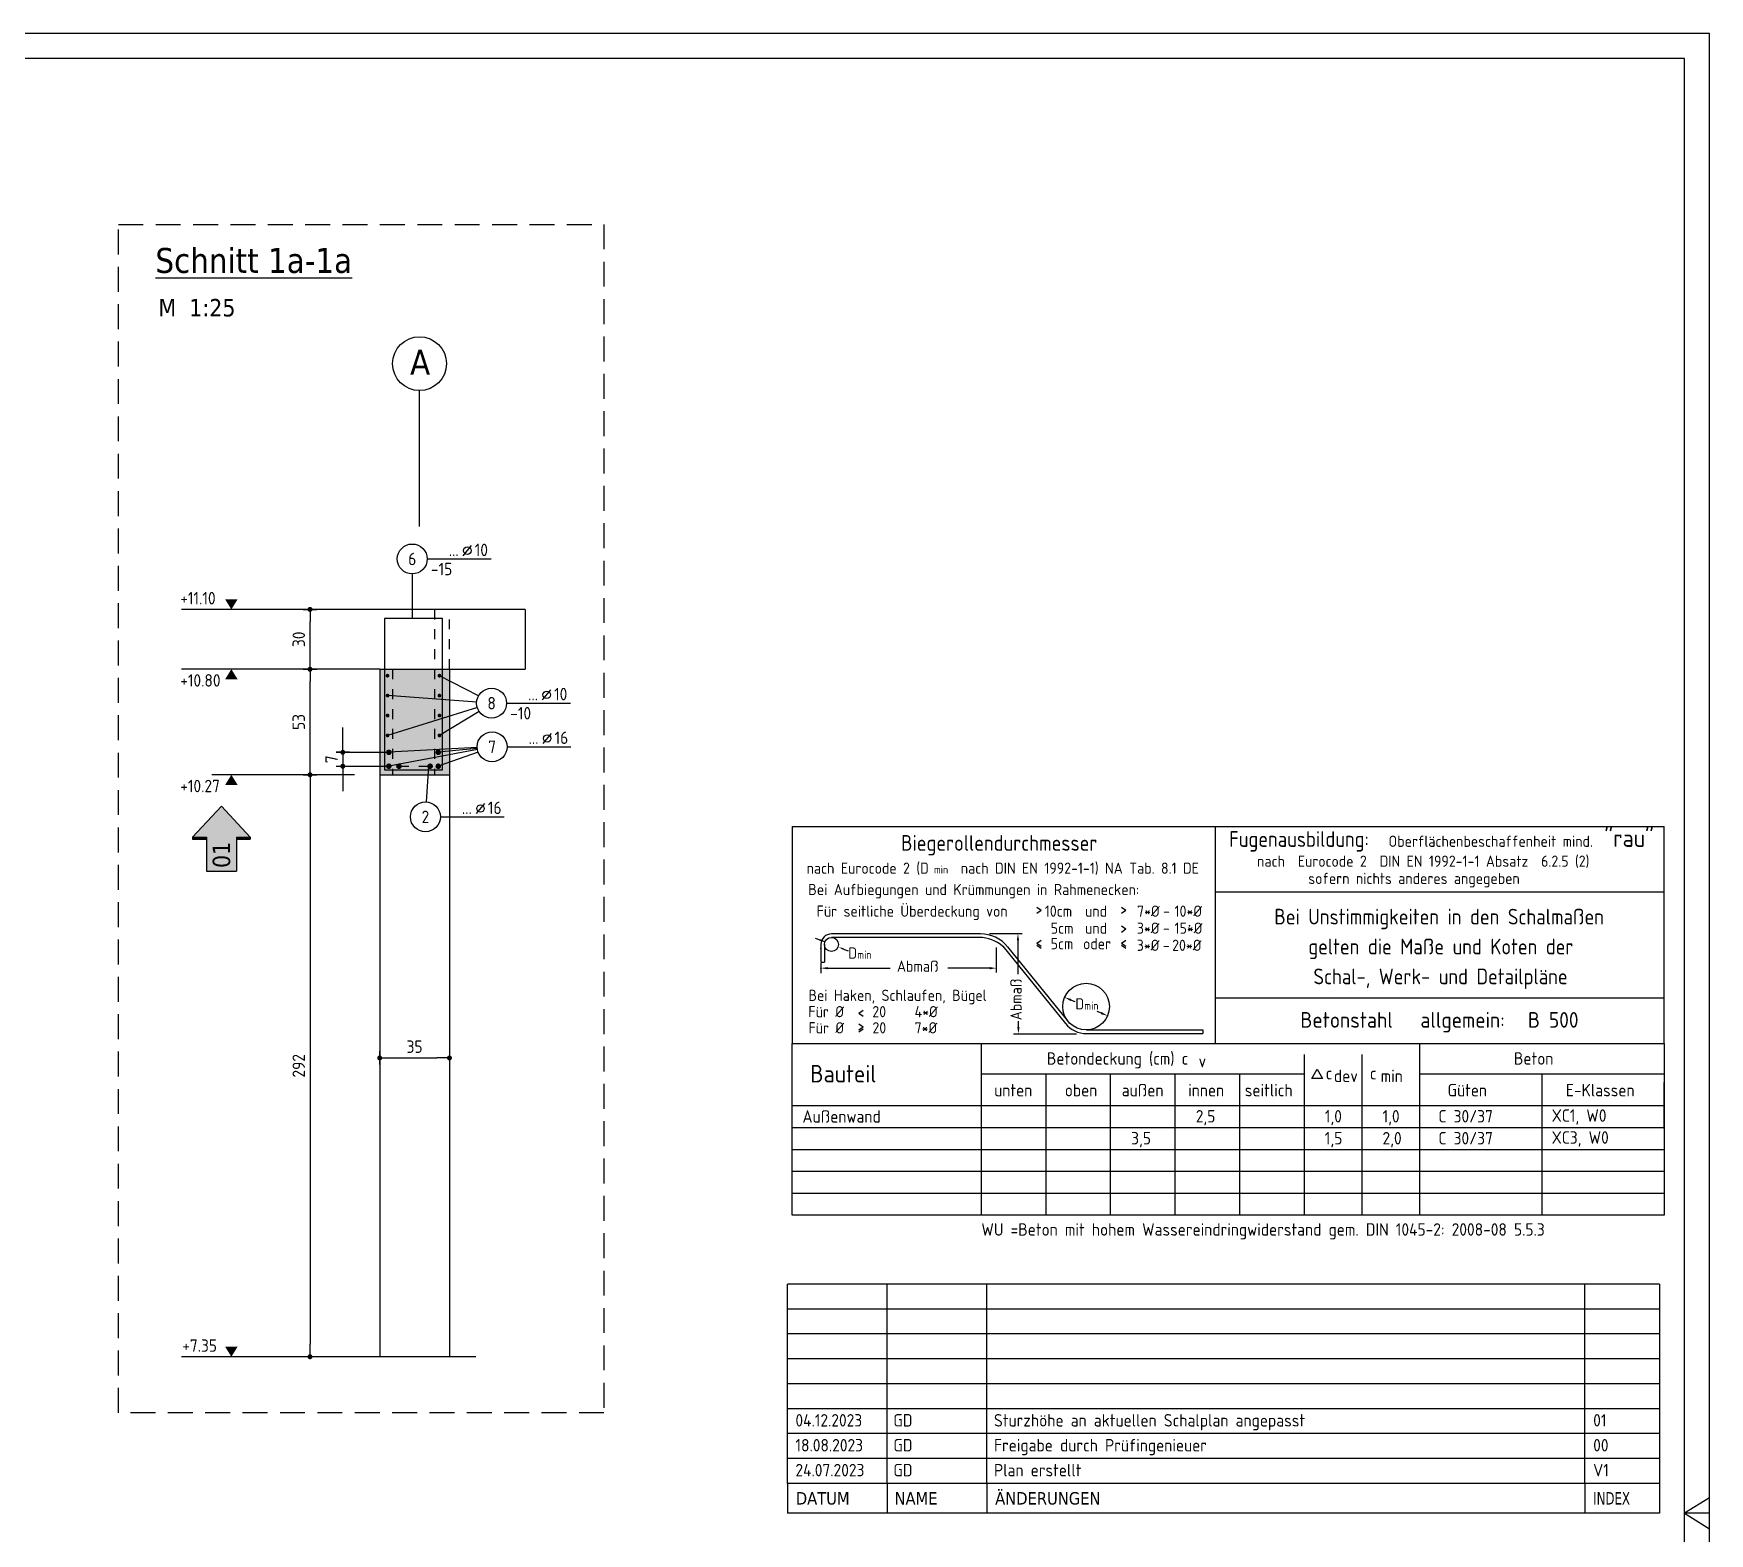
# Model space of a CAD drawing. Extents: x 36.3 to 105.5, y -19 to 44.4.
# Drawn here: x 65.19 to 82.01, y -4.36 to 10.69 of the extents above; entities that cross this region are included whole.
import ezdxf
from ezdxf.enums import TextEntityAlignment as Align

# ---------------------------------------------------------------- set-up
doc = ezdxf.new("R2010")
doc.units = 0
doc.header["$LTSCALE"] = 0.5
for name, pattern in [('AUSGEZOGEN', [1000.01, 1000, 0.01]), ('DASHED', [0.75, 0.5, -0.25]), ('HIDDEN2', [0.187, 0.125, -0.062]), ('STRICHLINIE', [0.75, 0.5, -0.25])]:
    doc.linetypes.add(name, pattern=pattern)
for name, color, linetype in [('ACHSEN', 7, 'Continuous'), ('AFU', 7, 'Continuous'), ('BET-ANS', 7, 'Continuous'), ('BETON', 7, 'Continuous'), ('DETAIL', 7, 'Continuous'), ('DRUEBER', 7, 'Continuous'), ('grau_hell', 7, 'Continuous'), ('grau_mittel', 7, 'Continuous'), ('index', 7, 'Continuous'), ('koten', 7, 'Continuous'), ('MASSE', 7, 'Continuous'), ('OBJEKT', 7, 'Continuous'), ('RAHMEN', 7, 'Continuous'), ('RND', 7, 'Continuous'), ('SFP_Achsen', 7, 'Continuous'), ('STEMPEL', 7, 'Continuous'), ('TEXT', 7, 'Continuous')]:
    doc.layers.add(name, color=color, linetype=linetype)
doc.layers.add('NOPLOT', color=7, linetype='Continuous', plot=False)
doc.styles.add('helv', font='tahoma.ttf')
doc.styles.add('txt', font='isocp.shx')
doc.linetypes.add('AFU_50K', pattern='A,0.15,["/",Standard,S=0.2,R=0,X=-0.01,Y=-0.1],0.07,["/",Standard,S=0.2,R=0,X=-0.01,Y=-0.1],0.15', length=0.37)
doc.dimstyles.new('DOT_I', dxfattribs={"dimscale": 0.5, "dimtxt": 0.25, "dimasz": 0.25, "dimexe": 0.1, "dimexo": 0.3, "dimgap": 0.1, "dimtad": 1, "dimdec": 3, "dimzin": 3, "dimtxsty": 'txt', "dimblk": 'DOT', "dimblk1": 'DOT', "dimblk2": 'DOT', "dimsah": 1, "dimcen": 0.1, "dimse1": 1, "dimse2": 1, "dimazin": 0, "dimtfac": 1, "dimtdec": 4, "dimtix": 1, "dimtmove": 2, "dimatfit": 3, "dimfxl": 0, "dimtvp": 1, "dimtolj": 1, "dimtzin": 0, "dimarcsym": 0})

# ---------------------------------------------------------------- blocks, each defined once
blk = doc.blocks.new('Plankopf-ER')
at = {"layer": 'RAHMEN', "color": 7, "linetype": 'Continuous'}
for p, q in [((-0.5, 4.6), (-18, 4.6)), ((-18, 4.1), (-18, 4.6)), ((-16, 4.1), (-16, 4.6)), ((-14, 4.1), (-14, 4.6)), ((-2, 4.1), (-2, 4.6)), ((-0.5, 4.6), (-0.5, 4.1)), ((-0.5, 4.1), (-18, 4.1)), ((-18, 3.6), (-18, 4.1)), ((-16, 3.6), (-16, 4.1)), ((-14, 3.6), (-14, 4.1)), ((-2, 3.6), (-2, 4.1)), ((-0.5, 4.1), (-0.5, 3.6)), ((-0.5, 3.6), (-18, 3.6)), ((-18, 3.1), (-18, 3.6)), ((-16, 3.1), (-16, 3.6)), ((-14, 3.1), (-14, 3.6)), ((-2, 3.1), (-2, 3.6)), ((-0.5, 3.6), (-0.5, 3.1)), ((-0.5, 3.1), (-18, 3.1)), ((-18, 2.6), (-18, 3.1)), ((-16, 2.6), (-16, 3.1)), ((-14, 2.6), (-14, 3.1)), ((-2, 2.6), (-2, 3.1)), ((-0.5, 3.1), (-0.5, 2.6)), ((-0.5, 2.6), (-18, 2.6)), ((-18, 2.1), (-18, 2.6)), ((-16, 2.1), (-16, 2.6)), ((-14, 2.1), (-14, 2.6)), ((-2, 2.1), (-2, 2.6)), ((-0.5, 2.6), (-0.5, 2.1)), ((-0.5, 2.1), (-18, 2.1)), ((-18, 1.6), (-18, 2.1)), ((-16, 1.6), (-16, 2.1)), ((-14, 1.6), (-14, 2.1)), ((-2, 1.6), (-2, 2.1)), ((-0.5, 2.1), (-0.5, 1.6)), ((-0.5, 1.6), (-18, 1.6)), ((-18, 1.1), (-18, 1.6)), ((-16, 1.1), (-16, 1.6)), ((-14, 1.1), (-14, 1.6)), ((-2, 1.1), (-2, 1.6)), ((-0.5, 1.6), (-0.5, 1.1)), ((-0.5, 1.1), (-18, 1.1)), ((-18, 0.6), (-18, 1.1)), ((-16, 0.6), (-16, 1.1)), ((-14, 0.6), (-14, 1.1)), ((-2, 0.6), (-2, 1.1)), ((-0.5, 1.1), (-0.5, 0.6)), ((-0.5, 0.6), (-18, 0.6)), ((-18, 0.6), (-18, 0)), ((-16, 0.6), (-16, 0)), ((-14, 0.6), (-14, 0)), ((-2, 0.6), (-2, 0)), ((-0.5, 0.6), (-0.5, 0)), ((-0.5, 0), (-18, 0))]:
    blk.add_line(p, q, dxfattribs=at)
at = {"layer": 'RAHMEN', "color": 7, "linetype": 'Continuous', "style": 'txt'}
for tag, p in [('INDEX-D8', (-17.841, 4.242)), ('INDEX-N8', (-15.876, 4.242)), ('INDEX-X8', (-13.857, 4.242)), ('INDEX8', (-1.833, 4.242)), ('INDEX-D7', (-17.841, 3.742)), ('INDEX-N7', (-15.876, 3.742)), ('INDEX-X7', (-13.857, 3.742)), ('INDEX7', (-1.833, 3.742)), ('INDEX-D6', (-17.841, 3.242)), ('INDEX-N6', (-15.876, 3.242)), ('INDEX-X6', (-13.857, 3.242)), ('INDEX6', (-1.833, 3.242)), ('INDEX-D5', (-17.841, 2.742)), ('INDEX-N5', (-15.876, 2.742)), ('INDEX-X5', (-13.857, 2.742)), ('INDEX5', (-1.833, 2.742)), ('INDEX-D4', (-17.841, 2.242)), ('INDEX-N4', (-15.876, 2.242)), ('INDEX-X4', (-13.857, 2.242)), ('INDEX4', (-1.833, 2.242)), ('INDEX-D3', (-17.841, 1.742)), ('INDEX-N3', (-15.876, 1.742)), ('INDEX-X3', (-13.857, 1.742)), ('INDEX3', (-1.833, 1.742)), ('INDEX-D2', (-17.841, 1.242)), ('INDEX-N2', (-15.876, 1.242)), ('INDEX-X2', (-13.857, 1.242)), ('INDEX2', (-1.833, 1.242)), ('INDEX-D1', (-17.841, 0.742)), ('INDEX-N1', (-15.876, 0.742)), ('INDEX-X1', (-13.857, 0.742)), ('INDEX1', (-1.833, 0.742))]:
    blk.add_attdef(tag, p, '', height=0.25, dxfattribs=at)
at = {"layer": 'STEMPEL', "color": 7, "linetype": 'Continuous', "style": 'helv'}
for s, p in [('DATUM', (-17.833, 0.176)), ('NAME', (-15.853, 0.176)), ('ÄNDERUNGEN', (-13.833, 0.176))]:
    blk.add_text(s, height=0.25, dxfattribs=at).set_placement(p)
at = {"layer": 'STEMPEL', "color": 7, "linetype": 'Continuous', "style": 'helv', "width": 0.8}
blk.add_text('INDEX', height=0.25, dxfattribs=at).set_placement((-1.833, 0.176))
blk = doc.blocks.new('DOT')
at = {"layer": 'MASSE', "color": 7, "linetype": 'Continuous'}
for p, q in [((0, 0), (-1, 0)), ((0, 0.54), (0, -0.54))]:
    blk.add_line(p, q, dxfattribs=at)
at = {"layer": 'MASSE', "color": 7, "linetype": 'Continuous', "const_width": 0.2}
blk.add_lwpolyline([(-0.1, 0, 1), (0.1, 0, 1)], format="xyb", close=True, dxfattribs=at)
blk = doc.blocks.new('*D14')
at = {"layer": 'DEFPOINTS', "color": 0, "linetype": 'AUSGEZOGEN', "transparency": 16777216}
for p in [(67.964, 3.25), (67.964, -2.59), (67.964, -2.59)]:
    blk.add_point(p, dxfattribs=at)
at = {"layer": 'MASSE', "color": 0, "linetype": 'AUSGEZOGEN', "lineweight": -2, "transparency": 16777216}
blk.add_line((67.964, 3.125), (67.964, -2.465), dxfattribs=at)
at = {"layer": 'MASSE', "color": 0, "linetype": 'AUSGEZOGEN', "lineweight": -2, "transparency": 16777216, "xscale": 0.125, "yscale": 0.125, "zscale": 0.125}
for p, rotation in [((67.964, 3.25), 90), ((67.964, -2.59), 270)]:
    blk.add_blockref('DOT', p, dxfattribs=dict(at, rotation=rotation))
at = {"layer": 'MASSE', "color": 0, "linetype": 'AUSGEZOGEN', "transparency": 16777216, "insert": (67.851, 0.33), "char_height": 0.125, "attachment_point": 5, "rotation": 90, "style": 'txt'}
blk.add_mtext('\\A1;292', dxfattribs=at)
blk = doc.blocks.new('*D15')
at = {"layer": 'DEFPOINTS', "color": 0, "linetype": 'AUSGEZOGEN', "transparency": 16777216}
for p in [(67.964, 4.31), (67.964, 4.31), (67.964, 3.25)]:
    blk.add_point(p, dxfattribs=at)
at = {"layer": 'MASSE', "color": 0, "linetype": 'AUSGEZOGEN', "lineweight": -2, "transparency": 16777216}
blk.add_line((67.964, 3.375), (67.964, 4.185), dxfattribs=at)
at = {"layer": 'MASSE', "color": 0, "linetype": 'AUSGEZOGEN', "lineweight": -2, "transparency": 16777216, "xscale": 0.125, "yscale": 0.125, "zscale": 0.125}
for p, rotation in [((67.964, 4.31), 90), ((67.964, 3.25), 270)]:
    blk.add_blockref('DOT', p, dxfattribs=dict(at, rotation=rotation))
at = {"layer": 'MASSE', "color": 0, "linetype": 'AUSGEZOGEN', "transparency": 16777216, "insert": (67.851, 3.78), "char_height": 0.125, "attachment_point": 5, "rotation": 90, "style": 'txt'}
blk.add_mtext('\\A1;53', dxfattribs=at)
blk = doc.blocks.new('OKRD_U')
at = {"color": 0, "linetype": 'ByBlock'}
blk.add_solid([(-0.125, -0.202), (0.125, -0.202), (0, 0)], dxfattribs=at)
at = {"color": 0, "linetype": 'ByBlock', "style": 'txt'}
blk.add_attdef('OKRD', (0.25, -0.35), '', height=0.25, dxfattribs=at)
blk = doc.blocks.new('*D16')
at = {"layer": 'DEFPOINTS', "color": 0, "linetype": 'AUSGEZOGEN', "transparency": 16777216}
for p in [(68.663, 0.409), (69.363, 0.409), (69.363, 0.409)]:
    blk.add_point(p, dxfattribs=at)
at = {"layer": 'MASSE', "color": 0, "linetype": 'AUSGEZOGEN', "lineweight": -2, "transparency": 16777216}
blk.add_line((68.788, 0.409), (69.238, 0.409), dxfattribs=at)
at = {"layer": 'MASSE', "color": 0, "linetype": 'AUSGEZOGEN', "lineweight": -2, "transparency": 16777216, "xscale": 0.125, "yscale": 0.125, "zscale": 0.125, "rotation": 180}
blk.add_blockref('DOT', (68.663, 0.409), dxfattribs=at)
at = {"layer": 'MASSE', "color": 0, "linetype": 'AUSGEZOGEN', "lineweight": -2, "transparency": 16777216, "xscale": 0.125, "yscale": 0.125, "zscale": 0.125}
blk.add_blockref('DOT', (69.363, 0.409), dxfattribs=at)
at = {"layer": 'MASSE', "color": 0, "linetype": 'AUSGEZOGEN', "transparency": 16777216, "insert": (69.013, 0.522), "char_height": 0.125, "attachment_point": 5, "style": 'txt'}
blk.add_mtext('\\A1;35', dxfattribs=at)
blk = doc.blocks.new('*D17')
at = {"layer": 'DEFPOINTS', "color": 0, "linetype": 'AUSGEZOGEN', "transparency": 16777216}
for p in [(67.964, 4.91), (67.964, 4.91), (67.964, 4.31)]:
    blk.add_point(p, dxfattribs=at)
at = {"layer": 'MASSE', "color": 0, "linetype": 'AUSGEZOGEN', "lineweight": -2, "transparency": 16777216}
blk.add_line((67.964, 4.435), (67.964, 4.785), dxfattribs=at)
at = {"layer": 'MASSE', "color": 0, "linetype": 'AUSGEZOGEN', "lineweight": -2, "transparency": 16777216, "xscale": 0.125, "yscale": 0.125, "zscale": 0.125}
for p, rotation in [((67.964, 4.91), 90), ((67.964, 4.31), 270)]:
    blk.add_blockref('DOT', p, dxfattribs=dict(at, rotation=rotation))
at = {"layer": 'MASSE', "color": 0, "linetype": 'AUSGEZOGEN', "transparency": 16777216, "insert": (67.851, 4.61), "char_height": 0.125, "attachment_point": 5, "rotation": 90, "style": 'txt'}
blk.add_mtext('\\A1;30', dxfattribs=at)
blk = doc.blocks.new('OKRD_O')
at = {"color": 0, "linetype": 'ByBlock'}
blk.add_solid([(-0.125, 0.202), (0.125, 0.202), (0, 0)], dxfattribs=at)
at = {"color": 0, "linetype": 'ByBlock', "style": 'txt'}
blk.add_attdef('OKRD', (0.25, 0.1), '', height=0.25, dxfattribs=at)
blk = doc.blocks.new('RND_LEI')
at = {"layer": 'RND', "color": 7, "linetype": 'Continuous'}
blk.add_line((1.022, 0.066), (1.19, 0.27), dxfattribs=at)
for centre, radius in [((0, 0), 0.3), ((1.106, 0.168), 0.075)]:
    blk.add_circle(centre, radius, dxfattribs=at)
at = {"layer": 'RND', "color": 7, "linetype": 'Continuous', "style": 'txt'}
blk.add_attdef('POSL', text='', height=0.25, dxfattribs=at).set_placement((0, 0), align=Align.MIDDLE)
blk.add_attdef('ANZ', text='', height=0.25, dxfattribs=at).set_placement((0.931, 0.057), align=Align.RIGHT)
for tag, p in [('DUM', (1.253, 0.057)), ('ABSTD', (1.674, 0.057)), ('POSTXT', (0.374, -0.327))]:
    blk.add_attdef(tag, p, '', height=0.25, dxfattribs=at)
blk = doc.blocks.new('*D18')
at = {"layer": 'DEFPOINTS', "color": 0, "linetype": 'AUSGEZOGEN', "transparency": 16777216}
for p in [(68.293, 3.476), (68.293, 3.336), (68.293, 3.336)]:
    blk.add_point(p, dxfattribs=at)
at = {"layer": 'MASSE', "color": 0, "linetype": 'AUSGEZOGEN', "lineweight": -2, "transparency": 16777216}
for p, q in [((68.293, 3.601), (68.293, 3.726)), ((68.293, 3.476), (68.293, 3.336)), ((68.293, 3.211), (68.293, 3.086))]:
    blk.add_line(p, q, dxfattribs=at)
at = {"layer": 'MASSE', "color": 0, "linetype": 'AUSGEZOGEN', "lineweight": -2, "transparency": 16777216, "xscale": 0.125, "yscale": 0.125, "zscale": 0.125}
for p, rotation in [((68.293, 3.476), 270), ((68.293, 3.336), 90)]:
    blk.add_blockref('DOT', p, dxfattribs=dict(at, rotation=rotation))
at = {"layer": 'MASSE', "color": 0, "linetype": 'AUSGEZOGEN', "transparency": 16777216, "insert": (68.181, 3.406), "char_height": 0.125, "attachment_point": 5, "rotation": 90, "style": 'txt'}
blk.add_mtext('\\A1;7', dxfattribs=at)
blk = doc.blocks.new('DINA1')
at = {"layer": 'RAHMEN'}
for p, q in [((84.1, 59.4), (0, 59.4)), ((84.1, 0), (84.1, 59.4))]:
    blk.add_line(p, q, dxfattribs=at)
at = {"layer": 'RAHMEN', "color": 5}
for p, q in [((83.6, 58.9), (2, 58.9)), ((83.6, 0.5), (83.6, 58.9))]:
    blk.add_line(p, q, dxfattribs=at)
at = {"layer": 'RAHMEN', "color": 7, "linetype": 'Continuous'}
for p, q in [((84.1, 30.01), (83.6, 29.7)), ((83.6, 29.7), (84.1, 29.39))]:
    blk.add_line(p, q, dxfattribs=at)
blk = doc.blocks.new('hin_ind5')
at = {"layer": 'grau_hell', "linetype": 'AUSGEZOGEN'}
h = blk.add_hatch(color=9, dxfattribs=at)
h.dxf.hatch_style = 2
h.paths.add_polyline_path([(0, 0), (0.619, -0.577), (0.619, -0.3), (1.306, -0.3), (1.306, 0.3), (0.619, 0.3), (0.619, 0.577)])
h.paths.add_polyline_path([(0.34, -0.274), (1.311, -0.274), (1.311, 0.274), (0.34, 0.274)], flags=9)
at = {"layer": 'OBJEKT', "linetype": 'AUSGEZOGEN'}
for points in [[(0.619, 0.3), (0.66, 0.3), (0.66, 0.577), (0.619, 0.577)], [(0.619, -0.577), (0.66, -0.577), (0.66, -0.3), (0.619, -0.3)]]:
    blk.add_hatch(color=1, dxfattribs=at).paths.add_polyline_path(points)
at = {"layer": 'OBJEKT', "color": 1, "linetype": 'AUSGEZOGEN'}
for p, q in [((0, 0), (0.619, 0.577)), ((0.619, 0.577), (0.619, 0.3)), ((0.619, 0.577), (0.66, 0.577)), ((0.66, 0.577), (0.66, 0.3)), ((0, 0), (0.619, -0.577)), ((0.619, 0.3), (1.306, 0.3)), ((1.306, 0.3), (1.306, -0.3)), ((0.619, -0.3), (0.619, -0.577)), ((0.619, -0.3), (1.306, -0.3)), ((0.66, -0.3), (0.66, -0.577))]:
    blk.add_line(p, q, dxfattribs=at)
at = {"layer": 'OBJEKT', "color": 7, "linetype": 'AUSGEZOGEN'}
blk.add_line((0.619, -0.577), (0.66, -0.577), dxfattribs=at)
at = {"layer": 'index', "color": 1, "linetype": 'Continuous', "style": 'helv'}
blk.add_attdef('INDEX', text='', height=0.35, rotation=360, dxfattribs=at).set_placement((1.259, 0), align=Align.MIDDLE_RIGHT)

msp = doc.modelspace()

# ---------------------------------------------------------------- hatches: boundary and pattern name
at = {"layer": 'grau_mittel'}
h = msp.add_hatch(color=61, dxfattribs=at)
h.paths.add_polyline_path([(68.663, 3.25), (68.793, 3.25), (68.793, 4.31), (68.663, 4.31)])
h.paths.add_polyline_path([(68.793, 3.25), (69.213, 3.25), (69.213, 4.31), (68.793, 4.31)])
h.paths.add_polyline_path([(69.363, 4.31), (69.213, 4.31), (69.213, 3.25), (69.363, 3.25)])

# ---------------------------------------------------------------- linework, layer by layer
at = {"layer": 'ACHSEN', "color": 140, "linetype": 'AUSGEZOGEN'}
for p, q in [((69.063, 5.743), (69.063, 7.106)), ((68.226, 3.476), (68.741, 3.476)), ((68.226, 3.336), (68.741, 3.336))]:
    msp.add_line(p, q, dxfattribs=at)
at = {"layer": 'AFU', "color": 8, "linetype": 'AFU_50K'}
msp.add_line((68.663, 4.31), (69.363, 4.31), dxfattribs=at)
at = {"layer": 'BETON', "color": 6, "linetype": 'AUSGEZOGEN'}
for p, q in [((70.123, 4.91), (66.676, 4.91)), ((70.123, 4.91), (70.123, 4.31)), ((68.663, 4.31), (66.676, 4.31)), ((68.663, 4.31), (68.663, 3.25)), ((69.363, 4.31), (69.363, 3.25)), ((69.363, 4.31), (70.123, 4.31)), ((68.663, 3.25), (69.363, 3.25)), ((69.629, -2.59), (66.676, -2.59))]:
    msp.add_line(p, q, dxfattribs=at)
at = {"layer": 'DETAIL', "color": 102, "linetype": 'STRICHLINIE'}
msp.add_lwpolyline([(70.913, 8.774), (70.913, -3.153), (66.041, -3.153), (66.041, 8.774)], close=True, dxfattribs=at)
at = {"layer": 'DRUEBER', "color": 7, "linetype": 'HIDDEN2'}
for p, q in [((69.213, 4.91), (69.213, 3.25)), ((69.363, 4.31), (69.363, 4.91)), ((68.793, 4.31), (68.793, 3.25))]:
    msp.add_line(p, q, dxfattribs=at)
at = {"layer": 'koten', "color": 7, "linetype": 'AUSGEZOGEN'}
msp.add_line((68.41, 3.25), (66.978, 3.25), dxfattribs=at)
at = {"layer": 'OBJEKT', "color": 7, "linetype": 'AUSGEZOGEN'}
for p, q in [((68.663, 3.25), (68.663, -2.59)), ((69.363, 3.25), (69.363, -2.59))]:
    msp.add_line(p, q, dxfattribs=at)
at = {"layer": 'RAHMEN', "color": 5, "linetype": 'Continuous'}
for p, q in [((72.801, 2.732), (81.551, 2.732)), ((72.801, 2.732), (72.801, 0.553)), ((77.05, 0.553), (77.05, 2.732)), ((81.551, 0.553), (81.551, 2.732)), ((81.551, -0.3), (81.551, 0.162))]:
    msp.add_line(p, q, dxfattribs=at)
at = {"layer": 'RAHMEN', "color": 7, "linetype": 'AUSGEZOGEN'}
for p, q in [((77.05, 2.075), (81.551, 2.075)), ((75.299, 1.889), (75.255, 1.92)), ((75.299, 1.889), (75.255, 1.859)), ((76.149, 1.889), (76.105, 1.92)), ((76.149, 1.889), (76.105, 1.859)), ((76.149, 1.7), (76.106, 1.73)), ((76.149, 1.7), (76.106, 1.669)), ((75.255, 1.562), (75.299, 1.592)), ((75.255, 1.562), (75.299, 1.531)), ((75.255, 1.542), (75.299, 1.512)), ((76.105, 1.562), (76.149, 1.592)), ((76.105, 1.562), (76.149, 1.531)), ((76.105, 1.542), (76.149, 1.512)), ((77.05, 1.011), (81.551, 1.011)), ((73.47, 0.859), (73.514, 0.889)), ((73.47, 0.859), (73.514, 0.828)), ((73.514, 0.718), (73.47, 0.749)), ((73.514, 0.718), (73.47, 0.687)), ((73.514, 0.699), (73.47, 0.668)), ((72.801, -0.069), (81.551, -0.069)), ((72.801, -0.289), (81.551, -0.289)), ((72.801, -0.509), (81.551, -0.509)), ((72.801, -0.729), (81.551, -0.729)), ((72.801, -0.949), (81.551, -0.949))]:
    msp.add_line(p, q, dxfattribs=at)
at = {"layer": 'RAHMEN', "color": 7, "linetype": 'Continuous'}
for p, q in [((73.13, 1.573), (73.037, 1.609)), ((73.09, 1.548), (73.09, 1.371)), ((73.126, 1.548), (73.126, 1.371)), ((74.692, 1.654), (73.196, 1.654)), ((74.679, 1.619), (73.196, 1.619)), ((74.783, 1.657), (75.11, 1.657)), ((74.85, 1.518), (74.85, 1.265)), ((74.914, 1.529), (75.544, 0.754)), ((74.963, 1.525), (75.569, 0.779)), ((75.067, 1.59), (75.067, 1.249)), ((73.09, 1.371), (73.126, 1.371)), ((73.09, 1.359), (73.09, 1.259)), ((73.316, 1.502), (73.363, 1.484)), ((73.158, 1.31), (73.786, 1.31)), ((74.783, 1.31), (74.364, 1.31)), ((75.642, 0.971), (75.598, 0.99)), ((75.904, 0.858), (75.863, 0.876)), ((75.072, 0.72), (75.072, 0.779)), ((75.754, 0.69), (76.923, 0.69)), ((76.923, 0.69), (76.923, 0.654)), ((74.701, -1.144), (74.701, 0.553)), ((75.021, 0.652), (75.654, 0.652)), ((75.754, 0.654), (76.923, 0.654)), ((79.099, -1.169), (79.099, 0.553)), ((77.941, -1.169), (77.941, 0.443)), ((78.52, -1.169), (78.52, 0.443)), ((75.349, -1.169), (75.349, 0.251)), ((75.997, -1.169), (75.997, 0.251)), ((76.645, -1.169), (76.645, 0.251)), ((77.293, -1.169), (77.293, 0.251)), ((80.325, -1.169), (80.325, 0.251)), ((74.701, -1.169), (74.701, -0.069)), ((77.941, -1.169), (77.941, -0.069)), ((82.005, -4.161), (81.755, -4.161))]:
    msp.add_line(p, q, dxfattribs=at)
at = {"layer": 'RAHMEN', "color": 1, "linetype": 'Continuous'}
for p, q in [((74.701, 0.251), (77.941, 0.251)), ((79.099, 0.251), (81.551, 0.251))]:
    msp.add_line(p, q, dxfattribs=at)
at = {"layer": 'RAHMEN', "color": 5, "linetype": 'AUSGEZOGEN'}
msp.add_lwpolyline([(72.801, 0.553), (81.551, 0.553), (81.551, -1.169), (72.801, -1.169)], close=True, dxfattribs=at)
at = {"layer": 'RAHMEN', "color": 1, "linetype": 'Continuous'}
msp.add_lwpolyline([(78.069, 0.296), (78.124, 0.201), (78.015, 0.201)], close=True, dxfattribs=at)
at = {"layer": 'RAHMEN', "color": 7, "linetype": 'Continuous'}
for centre, radius in [((73.196, 1.548), 0.0709), ((75.751, 0.924), 0.234)]:
    msp.add_circle(centre, radius, dxfattribs=at)
for centre, radius, start, end in [((73.196, 1.548), 0.106, 90, 180), ((74.679, 1.264), 0.354, 48.4107, 90), ((74.692, 1.305), 0.349, 39.0956, 90), ((75.754, 0.924), 0.27, 219.0956, 270)]:
    msp.add_arc(centre, radius, start, end, dxfattribs=at)
for p in [(76.788, 1.735), (73.09, 1.507), (73.09, 1.31), (75.536, 1.017), (75.966, 0.832)]:
    msp.add_point(p, dxfattribs=at)
for points in [[(73.078, 1.584), (73.085, 1.6), (73.13, 1.573)], [(73.313, 1.494), (73.319, 1.51), (73.267, 1.521)], [(75.078, 1.59), (75.056, 1.59), (75.067, 1.657)], [(73.158, 1.298), (73.158, 1.321), (73.09, 1.31)], [(74.783, 1.298), (74.783, 1.321), (74.85, 1.31)], [(75.594, 0.98), (75.602, 1), (75.536, 1.017)], [(75.899, 0.848), (75.908, 0.869), (75.966, 0.832)], [(75.083, 0.72), (75.06, 0.72), (75.072, 0.652)]]:
    msp.add_solid(points, dxfattribs=at)
at = {"layer": 'RND', "color": 7, "linetype": 'AUSGEZOGEN'}
for p, q in [((69.14, 5.416), (69.78, 5.416)), ((69.936, 3.969), (70.576, 3.969)), ((69.941, 3.531), (70.581, 3.531)), ((69.272, 2.828), (69.912, 2.828))]:
    msp.add_line(p, q, dxfattribs=at)
at = {"layer": 'RND', "color": 102, "linetype": 'AUSGEZOGEN'}
for p, q in [((68.99, 5.266), (68.99, 4.82)), ((69.655, 4.041), (69.263, 4.245)), ((69.637, 3.979), (68.743, 4.045)), ((69.643, 3.924), (68.743, 3.645)), ((69.66, 3.887), (69.263, 3.645)), ((69.641, 3.523), (68.755, 3.476)), ((69.644, 3.503), (68.755, 3.336)), ((69.642, 3.515), (69.251, 3.476)), ((69.651, 3.478), (69.251, 3.336)), ((69.132, 2.978), (69.155, 3.336))]:
    msp.add_line(p, q, dxfattribs=at)
at = {"layer": 'RND', "color": 7, "linetype": 'HIDDEN2'}
msp.add_line((68.856, 3.336), (69.169, 3.336), dxfattribs=at)
at = {"layer": 'RND', "color": 1, "linetype": 'AUSGEZOGEN'}
msp.add_lwpolyline([(68.713, 3.3), (69.293, 3.3), (69.293, 4.82), (68.713, 4.82)], close=True, dxfattribs=at)
at = {"layer": 'RND', "color": 7, "linetype": 'AUSGEZOGEN'}
for points, const_width in [([(68.733, 4.245, 1), (68.752, 4.245, 1)], 0.0187), ([(69.253, 4.245, 1), (69.272, 4.245, 1)], 0.0187), ([(68.733, 4.045, 1), (68.752, 4.045, 1)], 0.0187), ([(69.253, 4.045, 1), (69.272, 4.045, 1)], 0.0187), ([(68.733, 3.845, 1), (68.752, 3.845, 1)], 0.0187), ([(69.253, 3.845, 1), (69.272, 3.845, 1)], 0.0187), ([(68.733, 3.645, 1), (68.752, 3.645, 1)], 0.0187), ([(69.253, 3.645, 1), (69.272, 3.645, 1)], 0.0187), ([(68.741, 3.476, 1), (68.769, 3.476, 1)], 0.028), ([(68.741, 3.336, 1), (68.769, 3.336, 1)], 0.028), ([(68.842, 3.336, 1), (68.87, 3.336, 1)], 0.028), ([(69.183, 3.336, -1), (69.155, 3.336, -1)], 0.028), ([(69.265, 3.476, -1), (69.237, 3.476, -1)], 0.028), ([(69.265, 3.336, -1), (69.237, 3.336, -1)], 0.028)]:
    msp.add_lwpolyline(points, format="xyb", close=True, dxfattribs=dict(at, const_width=const_width))
at = {"layer": 'SFP_Achsen', "color": 7, "linetype": 'AUSGEZOGEN'}
msp.add_circle((69.063, 7.376), 0.27, dxfattribs=at)

# ---------------------------------------------------------------- block references
at = {"layer": 'BET-ANS', "xscale": 0.5, "yscale": 0.5, "zscale": 0.5}
msp.add_blockref('Plankopf-ER', (81.755, -4.161), dxfattribs=at).add_auto_attribs({'INDEX1': 'V1', 'INDEX-N1': 'GD', 'INDEX-D1': '24.07.2023', 'INDEX-X1': 'Plan erstellt', 'INDEX2': '00', 'INDEX-N2': 'GD', 'INDEX-D2': '18.08.2023', 'INDEX-X2': 'Freigabe durch Prüfingenieuer', 'INDEX3': '01', 'INDEX-N3': 'GD', 'INDEX-D3': '04.12.2023', 'INDEX-X3': 'Sturzhöhe an aktuellen Schalplan angepasst'})
at = {"layer": 'koten', "color": 7, "linetype": 'DASHED'}
ref = msp.add_blockref('OKRD_O', (67.175, 4.91), dxfattribs=dict(at, xscale=-0.5, yscale=0.5, zscale=0.5))
ref.add_attrib('OKRD', '+11.10', (66.662, 4.96), dxfattribs={"height": 0.125, "style": 'txt'})
at = {"layer": 'koten', "color": 7, "linetype": 'AUSGEZOGEN'}
ref = msp.add_blockref('OKRD_U', (67.175, 4.31), dxfattribs=dict(at, xscale=-0.5, yscale=0.5, zscale=0.5))
ref.add_attrib('OKRD', '+10.80', (66.662, 4.135), dxfattribs={"height": 0.125, "style": 'txt'})
ref = msp.add_blockref('OKRD_U', (67.175, 3.25), dxfattribs=dict(at, xscale=-0.5, yscale=0.5, zscale=0.5))
ref.add_attrib('OKRD', '+10.27', (66.662, 3.075), dxfattribs={"layer": '0', "color": 0, "linetype": 'ByBlock', "height": 0.125, "style": 'txt'})
at = {"layer": 'koten', "color": 7, "linetype": 'DASHED'}
ref = msp.add_blockref('OKRD_O', (67.175, -2.59), dxfattribs=dict(at, xscale=-0.5, yscale=0.5, zscale=0.5))
ref.add_attrib('OKRD', '+7.35', (66.682, -2.54), dxfattribs={"height": 0.125, "style": 'txt'})
at = {"layer": 'RAHMEN', "color": 7, "xscale": 0.5, "yscale": 0.5, "zscale": 0.5}
msp.add_blockref('DINA1', (39.955, -19.011), dxfattribs=at)
at = {"layer": 'RND', "color": 7, "linetype": 'AUSGEZOGEN', "xscale": 0.5, "yscale": 0.5, "zscale": 0.5}
for p, values in [((68.99, 5.416), {'POSL': '6', 'DUM': '10', 'ANZ': '...', 'POSTXT': '-15'}), ((69.786, 3.969), {'POSL': '8', 'DUM': '10', 'ANZ': '...', 'POSTXT': '-10'}), ((69.791, 3.531), {'POSL': '7', 'DUM': '16', 'ANZ': '...'}), ((69.122, 2.828), {'POSL': '2', 'DUM': '16', 'ANZ': '...'})]:
    msp.add_blockref('RND_LEI', p, dxfattribs=at).add_auto_attribs(values)
at = {"layer": 'RND', "color": 7, "linetype": 'AUSGEZOGEN'}
ref = msp.add_blockref('hin_ind5', (67.075, 2.935), dxfattribs=dict(at, xscale=-0.5, yscale=0.5, zscale=0.5, rotation=90))
ref.add_attrib('INDEX', '01', dxfattribs={"layer": 'index', "color": 1, "linetype": 'Continuous', "height": 0.175, "rotation": 90, "style": 'helv'}).set_placement((67.075, 2.578), align=Align.MIDDLE_RIGHT)

# ---------------------------------------------------------------- texts
at = {"layer": 'NOPLOT', "color": 191, "linetype": 'Continuous', "style": 'txt'}
msp.add_text('WU =Beton mit hohem Wassereindringwiderstand gem. DIN 1045-2: 2008-08 5.5.3', height=0.125, dxfattribs=at).set_placement((74.7, -1.375))
at = {"layer": 'RAHMEN', "color": 1, "linetype": 'Continuous', "style": 'txt', "width": 0.95}
for s, p in [('Biegerollendurchmesser', (74.879, 2.488)), ('Fugenausbildung:', (77.887, 2.527)), ('Bei Unstimmigkeiten in den Schalmaßen', (79.293, 1.748)), ('gelten die Maße und Koten der', (79.31, 1.448)), ('Schal-, Werk- und Detailpläne', (79.307, 1.148))]:
    msp.add_text(s, height=0.1575, dxfattribs=at).set_placement(p, align=Align.CENTER)
at = {"layer": 'RAHMEN', "color": 7, "linetype": 'Continuous', "style": 'txt'}
for s, height, p in [('Oberflächenbeschaffenheit mind.', 0.1125, (78.785, 2.527)), ('nach  Eurocode 2  DIN EN 1992-1-1 Absatz  6.2.5 (2)', 0.1125, (77.467, 2.327)), ('sofern nichts anderes angegeben', 0.1125, (77.98, 2.154)), ('Bei Aufbiegungen und Krümmungen in Rahmenecken:', 0.1125, (72.963, 2.043)), ('10cm', 0.1125, (75.336, 1.826)), ('und', 0.1125, (75.74, 1.826)), ('7*%%C', 0.1125, (76.262, 1.826)), ('-', 0.113, (76.523, 1.826)), ('10*%%C', 0.1125, (76.638, 1.826)), ('5cm', 0.1125, (75.396, 1.655)), ('und', 0.1125, (75.741, 1.655)), ('3*%%C', 0.1125, (76.26, 1.655)), ('-', 0.113, (76.522, 1.655)), ('15*%%C', 0.1125, (76.638, 1.655)), ('D', 0.113, (73.365, 1.405)), ('5cm', 0.1125, (75.395, 1.499)), ('oder', 0.1125, (75.72, 1.499)), ('3*%%C', 0.1125, (76.259, 1.483)), ('-', 0.113, (76.52, 1.483)), ('20*%%C', 0.1125, (76.614, 1.483)), ('Abmaß', 0.1125, (73.853, 1.273)), ('Bei Haken, Schlaufen, Bügel', 0.1125, (72.965, 0.981)), ('Für %%C', 0.1125, (72.964, 0.817)), ('20', 0.1125, (73.606, 0.817)), ('4*%%C', 0.1125, (74.03, 0.817)), ('D', 0.113, (75.643, 0.895)), ('Für %%C', 0.1125, (72.965, 0.655)), ('20', 0.1125, (73.607, 0.655)), ('7*%%C', 0.1125, (74.03, 0.655))]:
    msp.add_text(s, height=height, dxfattribs=at).set_placement(p)
msp.add_text('nach Eurocode 2 (D     nach DIN EN 1992-1-1) NA Tab. 8.1 DE', height=0.1125, dxfattribs=at).set_placement((74.915, 2.257), align=Align.CENTER)
msp.add_text('Für seitliche Überdeckung von', height=0.1125, dxfattribs=at).set_placement((74.963, 1.826), align=Align.RIGHT)
msp.add_text('Abmaß', height=0.1125, rotation=90, dxfattribs=at).set_placement((75.104, 0.787))
at = {"layer": 'RAHMEN', "color": 1, "linetype": 'Continuous', "style": 'txt'}
for s, height, p in [('Betonstahl', 0.1575, (77.901, 0.712)), ('allgemein:', 0.1575, (79.105, 0.712)), ('B 500 ', 0.1575, (80.184, 0.712)), ('Bauteil', 0.175, (72.983, 0.163)), ('Betondeckung (cm) c', 0.125, (75.357, 0.341)), ('v', 0.125, (76.879, 0.315)), ('Beton', 0.125, (80.043, 0.341)), ('c', 0.125, (78.155, 0.193)), ('dev', 0.125, (78.237, 0.166)), ('c', 0.125, (78.598, 0.193)), ('min', 0.125, (78.706, 0.166))]:
    msp.add_text(s, height=height, dxfattribs=at).set_placement(p)
at = {"layer": 'SFP_Achsen', "color": 6, "linetype": 'AUSGEZOGEN', "style": 'helv'}
msp.add_text('A', height=0.25, dxfattribs=at).set_placement((68.968, 7.265))
at = {"layer": 'TEXT', "color": 6, "linetype": 'AUSGEZOGEN', "style": 'helv'}
msp.add_text('%%USchnitt 1a-1a', height=0.25, dxfattribs=at).set_placement((66.413, 8.287))
at = {"layer": 'TEXT', "color": 1, "linetype": 'AUSGEZOGEN', "style": 'helv'}
msp.add_text('M  1:25', height=0.175, dxfattribs=at).set_placement((66.443, 7.85))
at = {"layer": 'TEXT', "color": 1, "style": 'txt'}
msp.add_text('"rau"', height=0.175, dxfattribs=at).set_placement((80.95, 2.527))
at = {"layer": 'TEXT', "color": 7, "linetype": 'AUSGEZOGEN', "style": 'txt'}
for s, height, p in [('min', 0.0802, (74.224, 2.259)), ('min', 0.0802, (73.456, 1.404)), ('min', 0.0802, (75.733, 0.893)), ('unten', 0.125, (74.829, 0.023)), ('oben', 0.125, (75.537, 0.023)), ('außen', 0.125, (76.108, 0.023)), ('innen', 0.125, (76.775, 0.023)), ('seitlich', 0.125, (77.343, 0.023)), ('Güten', 0.125, (79.377, 0.023)), ('E-Klassen', 0.125, (80.565, 0.023)), ('Außenwand', 0.125, (72.905, -0.241)), ('2,5', 0.125, (76.851, -0.239)), ('1,0', 0.125, (78.146, -0.239)), ('1,0', 0.125, (78.725, -0.239)), ('C 30/37', 0.125, (79.286, -0.239)), ('XC1, W0', 0.125, (80.422, -0.232)), ('3,5', 0.125, (76.203, -0.459)), ('1,5', 0.125, (78.146, -0.459)), ('2,0', 0.125, (78.725, -0.459)), ('C 30/37', 0.125, (79.286, -0.459)), ('XC3, W0', 0.125, (80.422, -0.452))]:
    msp.add_text(s, height=height, dxfattribs=at).set_placement(p)

# ---------------------------------------------------------------- dimensions: what is measured, and where the dimension line sits
at = {"layer": 'MASSE', "color": 7, "linetype": 'AUSGEZOGEN'}
for base, p1, p2, angle, picture, middle in [((67.964, 4.91), (67.964, 4.31), (67.964, 4.91), 90, '*D17', (67.851, 4.61)), ((67.964, 4.31), (67.964, 3.25), (67.964, 4.31), 90, '*D15', (67.851, 3.78)), ((68.293, 3.336), (68.293, 3.476), (68.293, 3.336), 90, '*D18', (68.181, 3.406)), ((67.964, -2.59), (67.964, 3.25), (67.964, -2.59), 90, '*D14', (67.851, 0.33)), ((69.363, 0.409), (68.663, 0.409), (69.363, 0.409), 180, '*D16', (69.013, 0.522))]:
    dim = msp.add_linear_dim(base=base, p1=p1, p2=p2, angle=angle, dimstyle='DOT_I', override={"dimdec": 0, "dimlfac": 50}, dxfattribs=at)
    dim.commit()
    dim.dimension.update_dxf_attribs({"geometry": picture, "text_midpoint": middle})

doc.saveas('drawing.dxf')
